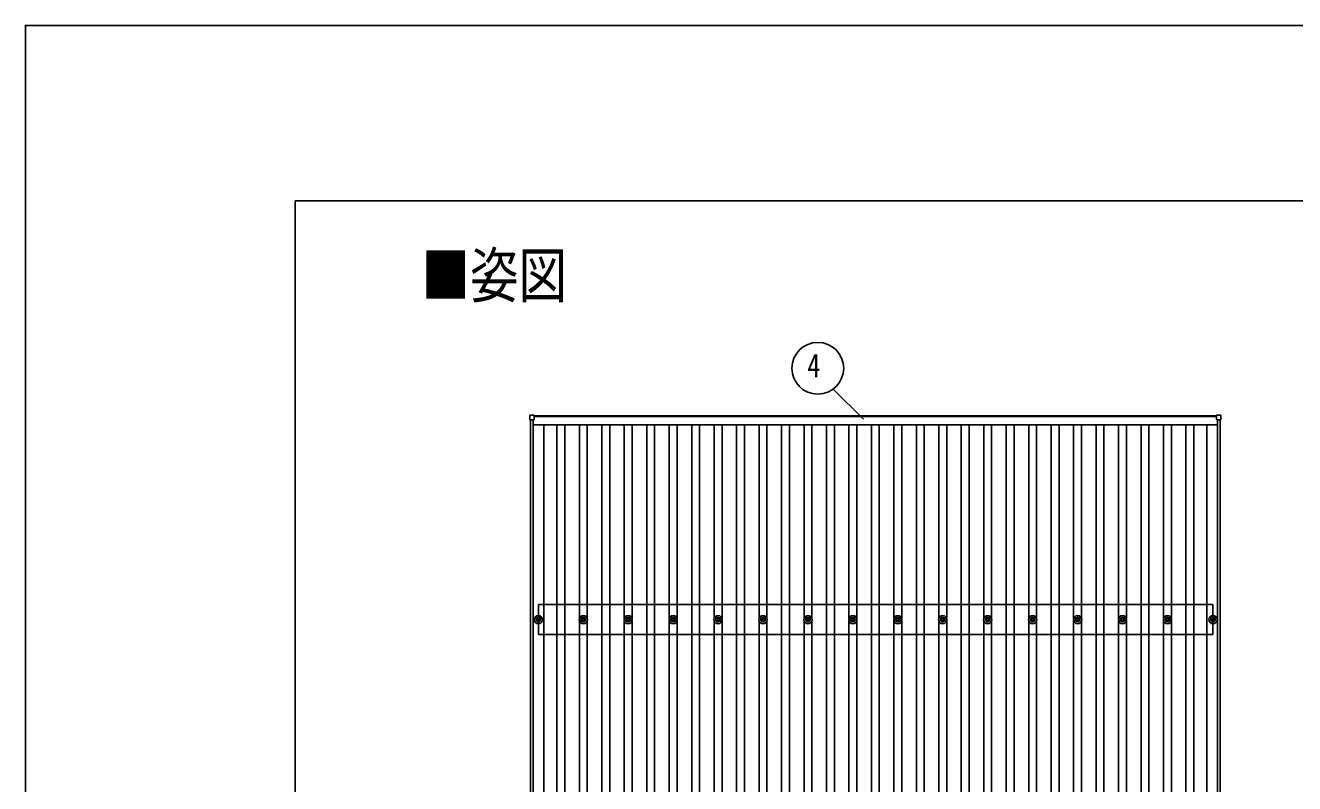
# Model space of a CAD drawing. Units: millimetres, scale not verified. Extents: x -16820 to 16820, y -11880 to 11880.
# Drawn here: x -16820 to -11171, y 8506 to 11880 of the extents above; entities that cross this region are included whole.
import ezdxf
from ezdxf.enums import TextEntityAlignment as Align

# ---------------------------------------------------------------- set-up
doc = ezdxf.new("R2010")
doc.units = ezdxf.units.MM
doc.header["$LTSCALE"] = 50
for name, color, linetype in [('0-2_USER1', 3, 'Continuous'), ('0-5_YKK_13', 4, 'Continuous'), ('0-6_YKK_A1', 4, 'Continuous'), ('0-7_YKK_D', 6, 'Continuous'), ('0-8_YKK_ZWAK', 7, 'Continuous')]:
    doc.layers.add(name, color=color, linetype=linetype)
doc.styles.add('ＭＳ ゴシック', font='')
doc.styles.get('ＭＳ ゴシック').set_extended_font_data('MS Gothic')

msp = doc.modelspace()

# ---------------------------------------------------------------- linework, layer by layer
at = {"layer": '0-5_YKK_13'}
for p, q in [((-14575.22, 10126.42), (-14575.22, 10144.42)), ((-14574.22, 10145.42), (-14556.22, 10145.42)), ((-14556.22, 10125.42), (-14574.22, 10125.42)), ((-14555.22, 10144.42), (-14555.22, 10126.42)), ((-11518.62, 10144.42), (-11518.62, 10126.42)), ((-11499.62, 10145.42), (-11517.62, 10145.42)), ((-11517.62, 10125.42), (-11499.62, 10125.42)), ((-11498.62, 10126.42), (-11498.62, 10144.42)), ((-14546.92, 9237.45), (-14542.5, 9237.45)), ((-14546.92, 9233.95), (-14542.5, 9233.95)), ((-14538.67, 9245.69), (-14538.67, 9241.28)), ((-14538.67, 9230.11), (-14538.67, 9225.7)), ((-14535.17, 9245.69), (-14535.17, 9241.28)), ((-14535.17, 9230.11), (-14535.17, 9225.7)), ((-14531.34, 9237.45), (-14526.92, 9237.45)), ((-14531.34, 9233.95), (-14526.92, 9233.95)), ((-14346.92, 9237.45), (-14342.5, 9237.45)), ((-14346.92, 9233.95), (-14342.5, 9233.95)), ((-14338.67, 9245.69), (-14338.67, 9241.28)), ((-14338.67, 9230.11), (-14338.67, 9225.7)), ((-14335.17, 9245.69), (-14335.17, 9241.28)), ((-14335.17, 9230.11), (-14335.17, 9225.7)), ((-14331.34, 9237.45), (-14326.92, 9237.45)), ((-14331.34, 9233.95), (-14326.92, 9233.95)), ((-14146.92, 9237.45), (-14142.5, 9237.45)), ((-14146.92, 9233.95), (-14142.5, 9233.95)), ((-14138.67, 9245.69), (-14138.67, 9241.28)), ((-14138.67, 9230.11), (-14138.67, 9225.7)), ((-14135.17, 9245.69), (-14135.17, 9241.28)), ((-14135.17, 9230.11), (-14135.17, 9225.7)), ((-14131.34, 9237.45), (-14126.92, 9237.45)), ((-14131.34, 9233.95), (-14126.92, 9233.95)), ((-13946.92, 9237.45), (-13942.5, 9237.45)), ((-13946.92, 9233.95), (-13942.5, 9233.95)), ((-13938.67, 9245.69), (-13938.67, 9241.28)), ((-13938.67, 9230.11), (-13938.67, 9225.7)), ((-13935.17, 9245.69), (-13935.17, 9241.28)), ((-13935.17, 9230.11), (-13935.17, 9225.7)), ((-13931.34, 9237.45), (-13926.92, 9237.45)), ((-13931.34, 9233.95), (-13926.92, 9233.95)), ((-13746.92, 9237.45), (-13742.5, 9237.45)), ((-13746.92, 9233.95), (-13742.5, 9233.95)), ((-13738.67, 9245.69), (-13738.67, 9241.28)), ((-13738.67, 9230.11), (-13738.67, 9225.7)), ((-13735.17, 9245.69), (-13735.17, 9241.28)), ((-13735.17, 9230.11), (-13735.17, 9225.7)), ((-13731.34, 9237.45), (-13726.92, 9237.45)), ((-13731.34, 9233.95), (-13726.92, 9233.95)), ((-13546.92, 9237.45), (-13542.5, 9237.45)), ((-13546.92, 9233.95), (-13542.5, 9233.95)), ((-13538.67, 9245.69), (-13538.67, 9241.28)), ((-13538.67, 9230.11), (-13538.67, 9225.7)), ((-13535.17, 9245.69), (-13535.17, 9241.28)), ((-13535.17, 9230.11), (-13535.17, 9225.7)), ((-13531.34, 9237.45), (-13526.92, 9237.45)), ((-13531.34, 9233.95), (-13526.92, 9233.95)), ((-13346.92, 9237.45), (-13342.5, 9237.45)), ((-13346.92, 9233.95), (-13342.5, 9233.95)), ((-13338.67, 9245.69), (-13338.67, 9241.28)), ((-13338.67, 9230.11), (-13338.67, 9225.7)), ((-13335.17, 9245.69), (-13335.17, 9241.28)), ((-13335.17, 9230.11), (-13335.17, 9225.7)), ((-13331.34, 9237.45), (-13326.92, 9237.45)), ((-13331.34, 9233.95), (-13326.92, 9233.95)), ((-13146.92, 9237.45), (-13142.5, 9237.45)), ((-13146.92, 9233.95), (-13142.5, 9233.95)), ((-13138.67, 9245.69), (-13138.67, 9241.28)), ((-13138.67, 9230.11), (-13138.67, 9225.7)), ((-13135.17, 9245.69), (-13135.17, 9241.28)), ((-13135.17, 9230.11), (-13135.17, 9225.7)), ((-13131.34, 9237.45), (-13126.92, 9237.45)), ((-13131.34, 9233.95), (-13126.92, 9233.95)), ((-12946.92, 9237.45), (-12942.5, 9237.45)), ((-12946.92, 9233.95), (-12942.5, 9233.95)), ((-12938.67, 9245.69), (-12938.67, 9241.28)), ((-12938.67, 9230.11), (-12938.67, 9225.7)), ((-12935.17, 9245.69), (-12935.17, 9241.28)), ((-12935.17, 9230.11), (-12935.17, 9225.7)), ((-12931.34, 9237.45), (-12926.92, 9237.45)), ((-12931.34, 9233.95), (-12926.92, 9233.95)), ((-12746.92, 9237.45), (-12742.5, 9237.45)), ((-12746.92, 9233.95), (-12742.5, 9233.95)), ((-12738.67, 9245.69), (-12738.67, 9241.28)), ((-12738.67, 9230.11), (-12738.67, 9225.7)), ((-12735.17, 9245.69), (-12735.17, 9241.28)), ((-12735.17, 9230.11), (-12735.17, 9225.7)), ((-12731.34, 9237.45), (-12726.92, 9237.45)), ((-12731.34, 9233.95), (-12726.92, 9233.95)), ((-12546.92, 9237.45), (-12542.5, 9237.45)), ((-12546.92, 9233.95), (-12542.5, 9233.95)), ((-12538.67, 9245.69), (-12538.67, 9241.28)), ((-12538.67, 9230.11), (-12538.67, 9225.7)), ((-12535.17, 9245.69), (-12535.17, 9241.28)), ((-12535.17, 9230.11), (-12535.17, 9225.7)), ((-12531.34, 9237.45), (-12526.92, 9237.45)), ((-12531.34, 9233.95), (-12526.92, 9233.95)), ((-12346.92, 9237.45), (-12342.5, 9237.45)), ((-12346.92, 9233.95), (-12342.5, 9233.95)), ((-12338.67, 9245.69), (-12338.67, 9241.28)), ((-12338.67, 9230.11), (-12338.67, 9225.7)), ((-12335.17, 9245.69), (-12335.17, 9241.28)), ((-12335.17, 9230.11), (-12335.17, 9225.7)), ((-12331.34, 9237.45), (-12326.92, 9237.45)), ((-12331.34, 9233.95), (-12326.92, 9233.95)), ((-12146.92, 9237.45), (-12142.5, 9237.45)), ((-12146.92, 9233.95), (-12142.5, 9233.95)), ((-12138.67, 9245.69), (-12138.67, 9241.28)), ((-12138.67, 9230.11), (-12138.67, 9225.7)), ((-12135.17, 9245.69), (-12135.17, 9241.28)), ((-12135.17, 9230.11), (-12135.17, 9225.7)), ((-12131.34, 9237.45), (-12126.92, 9237.45)), ((-12131.34, 9233.95), (-12126.92, 9233.95)), ((-11946.92, 9237.45), (-11942.5, 9237.45)), ((-11946.92, 9233.95), (-11942.5, 9233.95)), ((-11938.67, 9245.69), (-11938.67, 9241.28)), ((-11938.67, 9230.11), (-11938.67, 9225.7)), ((-11935.17, 9245.69), (-11935.17, 9241.28)), ((-11935.17, 9230.11), (-11935.17, 9225.7)), ((-11931.34, 9237.45), (-11926.92, 9237.45)), ((-11931.34, 9233.95), (-11926.92, 9233.95)), ((-11746.92, 9237.45), (-11742.5, 9237.45)), ((-11746.92, 9233.95), (-11742.5, 9233.95)), ((-11738.67, 9245.69), (-11738.67, 9241.28)), ((-11738.67, 9230.11), (-11738.67, 9225.7)), ((-11735.17, 9245.69), (-11735.17, 9241.28)), ((-11735.17, 9230.11), (-11735.17, 9225.7)), ((-11731.34, 9237.45), (-11726.92, 9237.45)), ((-11731.34, 9233.95), (-11726.92, 9233.95)), ((-11544.17, 9237.45), (-11539.75, 9237.45)), ((-11544.17, 9233.95), (-11539.75, 9233.95)), ((-11535.92, 9245.69), (-11535.92, 9241.28)), ((-11535.92, 9230.11), (-11535.92, 9225.7)), ((-11532.42, 9245.69), (-11532.42, 9241.28)), ((-11532.42, 9230.11), (-11532.42, 9225.7)), ((-11528.59, 9237.45), (-11524.17, 9237.45)), ((-11528.59, 9233.95), (-11524.17, 9233.95))]:
    msp.add_line(p, q, dxfattribs=at)
for centre, radius in [((-14536.92, 9235.7), 18.25), ((-14536.92, 9235.7), 10.15), ((-14536.92, 9235.7), 5.85), ((-14536.92, 9235.7), 5.25), ((-14336.92, 9235.7), 18.25), ((-14336.92, 9235.7), 10.15), ((-14336.92, 9235.7), 5.85), ((-14336.92, 9235.7), 5.25), ((-14136.92, 9235.7), 18.25), ((-14136.92, 9235.7), 10.15), ((-14136.92, 9235.7), 5.85), ((-14136.92, 9235.7), 5.25), ((-13936.92, 9235.7), 18.25), ((-13936.92, 9235.7), 10.15), ((-13936.92, 9235.7), 5.85), ((-13936.92, 9235.7), 5.25), ((-13736.92, 9235.7), 18.25), ((-13736.92, 9235.7), 10.15), ((-13736.92, 9235.7), 5.85), ((-13736.92, 9235.7), 5.25), ((-13536.92, 9235.7), 18.25), ((-13536.92, 9235.7), 10.15), ((-13536.92, 9235.7), 5.85), ((-13536.92, 9235.7), 5.25), ((-13336.92, 9235.7), 18.25), ((-13336.92, 9235.7), 10.15), ((-13336.92, 9235.7), 5.85), ((-13336.92, 9235.7), 5.25), ((-13136.92, 9235.7), 18.25), ((-13136.92, 9235.7), 10.15), ((-13136.92, 9235.7), 5.85), ((-13136.92, 9235.7), 5.25), ((-12936.92, 9235.7), 18.25), ((-12936.92, 9235.7), 10.15), ((-12936.92, 9235.7), 5.85), ((-12936.92, 9235.7), 5.25), ((-12736.92, 9235.7), 18.25), ((-12736.92, 9235.7), 10.15), ((-12736.92, 9235.7), 5.85), ((-12736.92, 9235.7), 5.25), ((-12536.92, 9235.7), 18.25), ((-12536.92, 9235.7), 10.15), ((-12536.92, 9235.7), 5.85), ((-12536.92, 9235.7), 5.25), ((-12336.92, 9235.7), 18.25), ((-12336.92, 9235.7), 10.15), ((-12336.92, 9235.7), 5.85), ((-12336.92, 9235.7), 5.25), ((-12136.92, 9235.7), 18.25), ((-12136.92, 9235.7), 10.15), ((-12136.92, 9235.7), 5.85), ((-12136.92, 9235.7), 5.25), ((-11936.92, 9235.7), 18.25), ((-11936.92, 9235.7), 10.15), ((-11936.92, 9235.7), 5.85), ((-11936.92, 9235.7), 5.25), ((-11736.92, 9235.7), 18.25), ((-11736.92, 9235.7), 10.15), ((-11736.92, 9235.7), 5.85), ((-11736.92, 9235.7), 5.25), ((-11534.17, 9235.7), 18.25), ((-11534.17, 9235.7), 10.15), ((-11534.17, 9235.7), 5.85), ((-11534.17, 9235.7), 5.25)]:
    msp.add_circle(centre, radius, dxfattribs=at)
for centre, start, end in [((-14574.22, 10144.42), 90, 180), ((-14574.22, 10126.42), 180, 270), ((-14556.22, 10144.42), 0, 90), ((-14556.22, 10126.42), 270, 0), ((-11517.62, 10144.42), 90, 180), ((-11517.62, 10126.42), 180, 270), ((-11499.62, 10144.42), 0, 90), ((-11499.62, 10126.42), 270, 0)]:
    msp.add_arc(centre, 1, start, end, dxfattribs=at)
at = {"layer": '0-6_YKK_A1'}
for p, q in [((-14571.92, 4745.63), (-14571.92, 10125.42)), ((-14559.92, 4760.63), (-14559.92, 10125.42)), ((-14555.22, 10142.12), (-11518.62, 10142.12)), ((-11518.62, 10140.07), (-14555.22, 10140.07)), ((-11513.92, 4760.63), (-11513.92, 10125.42)), ((-11501.92, 4745.63), (-11501.92, 10125.42)), ((-14559.92, 10102.06), (-11513.92, 10102.06)), ((-14511.92, -630.91), (-14511.92, 10102.06)), ((-14454.42, -630.91), (-14454.42, 10102.06)), ((-14419.42, -630.91), (-14419.42, 10102.06)), ((-14354.42, 9240.87), (-14354.42, 10102.06)), ((-14319.42, 9240.87), (-14319.42, 10102.06)), ((-14254.42, -630.91), (-14254.42, 10102.06)), ((-14219.42, -630.91), (-14219.42, 10102.06)), ((-14154.42, 9240.87), (-14154.42, 10102.06)), ((-14119.42, 9240.87), (-14119.42, 10102.06)), ((-14054.42, -630.91), (-14054.42, 10102.06)), ((-14019.42, -630.91), (-14019.42, 10102.06)), ((-13954.42, 9240.87), (-13954.42, 10102.06)), ((-13919.42, 9240.87), (-13919.42, 10102.06)), ((-13854.42, -630.91), (-13854.42, 10102.06)), ((-13819.42, -630.91), (-13819.42, 10102.06)), ((-13754.42, 9240.87), (-13754.42, 10102.06)), ((-13719.42, 9240.87), (-13719.42, 10102.06)), ((-13654.42, -630.91), (-13654.42, 10102.06)), ((-13619.42, -630.91), (-13619.42, 10102.06)), ((-13554.42, 9240.87), (-13554.42, 10102.06)), ((-13519.42, 9240.87), (-13519.42, 10102.06)), ((-13454.42, -630.91), (-13454.42, 10102.06)), ((-13419.42, -630.91), (-13419.42, 10102.06)), ((-13354.42, 9240.87), (-13354.42, 10102.06)), ((-13319.42, 9240.87), (-13319.42, 10102.06)), ((-13254.42, -630.91), (-13254.42, 10102.06)), ((-13219.42, -630.91), (-13219.42, 10102.06)), ((-13154.42, 9240.87), (-13154.42, 10102.06)), ((-13119.42, 9240.87), (-13119.42, 10102.06)), ((-13054.42, -630.91), (-13054.42, 10102.06)), ((-13019.42, -630.91), (-13019.42, 10102.06)), ((-12954.42, 9240.87), (-12954.42, 10102.06)), ((-12919.42, 9240.87), (-12919.42, 10102.06)), ((-12854.42, -630.91), (-12854.42, 10102.06)), ((-12819.42, -630.91), (-12819.42, 10102.06)), ((-12754.42, 9240.87), (-12754.42, 10102.06)), ((-12719.42, 9240.87), (-12719.42, 10102.06)), ((-12654.42, -630.91), (-12654.42, 10102.06)), ((-12619.42, -630.91), (-12619.42, 10102.06)), ((-12554.42, 9240.87), (-12554.42, 10102.06)), ((-12519.42, 9240.87), (-12519.42, 10102.06)), ((-12454.42, -630.91), (-12454.42, 10102.06)), ((-12419.42, -630.91), (-12419.42, 10102.06)), ((-12354.42, 9240.87), (-12354.42, 10102.06)), ((-12319.42, 9240.87), (-12319.42, 10102.06)), ((-12254.42, -630.91), (-12254.42, 10102.06)), ((-12219.42, -630.91), (-12219.42, 10102.06)), ((-12154.42, 9240.87), (-12154.42, 10102.06)), ((-12119.42, 9240.87), (-12119.42, 10102.06)), ((-12054.42, -630.91), (-12054.42, 10102.06)), ((-12019.42, -630.91), (-12019.42, 10102.06)), ((-11954.42, 9240.87), (-11954.42, 10102.06)), ((-11919.42, 9240.87), (-11919.42, 10102.06)), ((-11854.42, -630.91), (-11854.42, 10102.06)), ((-11819.42, -630.91), (-11819.42, 10102.06)), ((-11754.42, 9240.87), (-11754.42, 10102.06)), ((-11719.42, 9240.87), (-11719.42, 10102.06)), ((-11654.42, -630.91), (-11654.42, 10102.06)), ((-11619.42, -630.91), (-11619.42, 10102.06)), ((-11561.92, -630.91), (-11561.92, 10102.06)), ((-11534.17, 9302.7), (-14536.92, 9302.7)), ((-14536.92, 9168.7), (-14536.92, 9302.7)), ((-11534.17, 9168.7), (-11534.17, 9302.7)), ((-14354.42, 6240.87), (-14354.42, 9230.52)), ((-14319.42, 6240.87), (-14319.42, 9230.52)), ((-14154.42, 6240.87), (-14154.42, 9230.52)), ((-14119.42, 6240.87), (-14119.42, 9230.52)), ((-13954.42, 6240.87), (-13954.42, 9230.52)), ((-13919.42, 6240.87), (-13919.42, 9230.52)), ((-13754.42, 6240.87), (-13754.42, 9230.52)), ((-13719.42, 6240.87), (-13719.42, 9230.52)), ((-13554.42, 6240.87), (-13554.42, 9230.52)), ((-13519.42, 6240.87), (-13519.42, 9230.52)), ((-13354.42, 6240.87), (-13354.42, 9230.52)), ((-13319.42, 6240.87), (-13319.42, 9230.52)), ((-13154.42, 6240.87), (-13154.42, 9230.52)), ((-13119.42, 6240.87), (-13119.42, 9230.52)), ((-12954.42, 6240.87), (-12954.42, 9230.52)), ((-12919.42, 6240.87), (-12919.42, 9230.52)), ((-12754.42, 6240.87), (-12754.42, 9230.52)), ((-12719.42, 6240.87), (-12719.42, 9230.52)), ((-12554.42, 6240.87), (-12554.42, 9230.52)), ((-12519.42, 6240.87), (-12519.42, 9230.52)), ((-12354.42, 6240.87), (-12354.42, 9230.52)), ((-12319.42, 6240.87), (-12319.42, 9230.52)), ((-12154.42, 6240.87), (-12154.42, 9230.52)), ((-12119.42, 6240.87), (-12119.42, 9230.52)), ((-11954.42, 6240.87), (-11954.42, 9230.52)), ((-11919.42, 6240.87), (-11919.42, 9230.52)), ((-11754.42, 6240.87), (-11754.42, 9230.52)), ((-11719.42, 6240.87), (-11719.42, 9230.52)), ((-11534.17, 9168.7), (-14536.92, 9168.7))]:
    msp.add_line(p, q, dxfattribs=at)
at = {"layer": '0-7_YKK_D'}
msp.add_line((-13089.82, 10126.96), (-13224.56, 10261.7), dxfattribs=at)
msp.add_circle((-13293.12, 10354.29), 115.2, dxfattribs=at)
at = {"layer": '0-8_YKK_ZWAK'}
for p in [(15580.08, 11100), (-15619.92, -10100)]:
    msp.add_line(p, (-15619.92, 11100), dxfattribs=at)
msp.add_lwpolyline([(-16820, -11880), (16820, -11880), (16820, 11880), (-16820, 11880)], close=True, dxfattribs=at)

# ---------------------------------------------------------------- texts
at = {"layer": '0-2_USER1', "style": 'ＭＳ ゴシック', "width": 0.8}
msp.add_text('■姿図', height=197.9, dxfattribs=at).set_placement((-15057.15, 10609.61), align=Align.BOTTOM_LEFT)
at = {"layer": '0-7_YKK_D', "style": 'ＭＳ ゴシック', "width": 0.8}
msp.add_text('4', height=105.6, dxfattribs=at).set_placement((-13339.57, 10282.29), align=Align.BOTTOM_LEFT)

doc.saveas('drawing.dxf')
